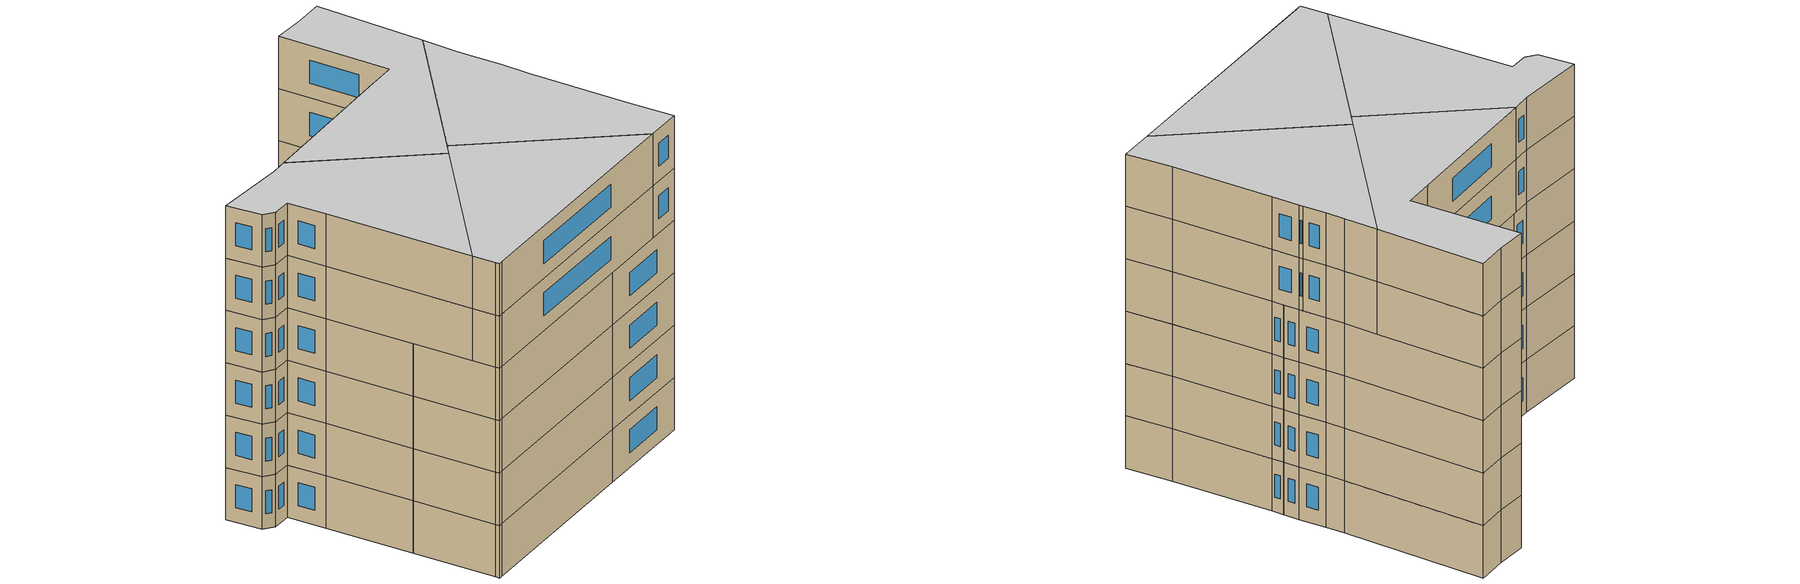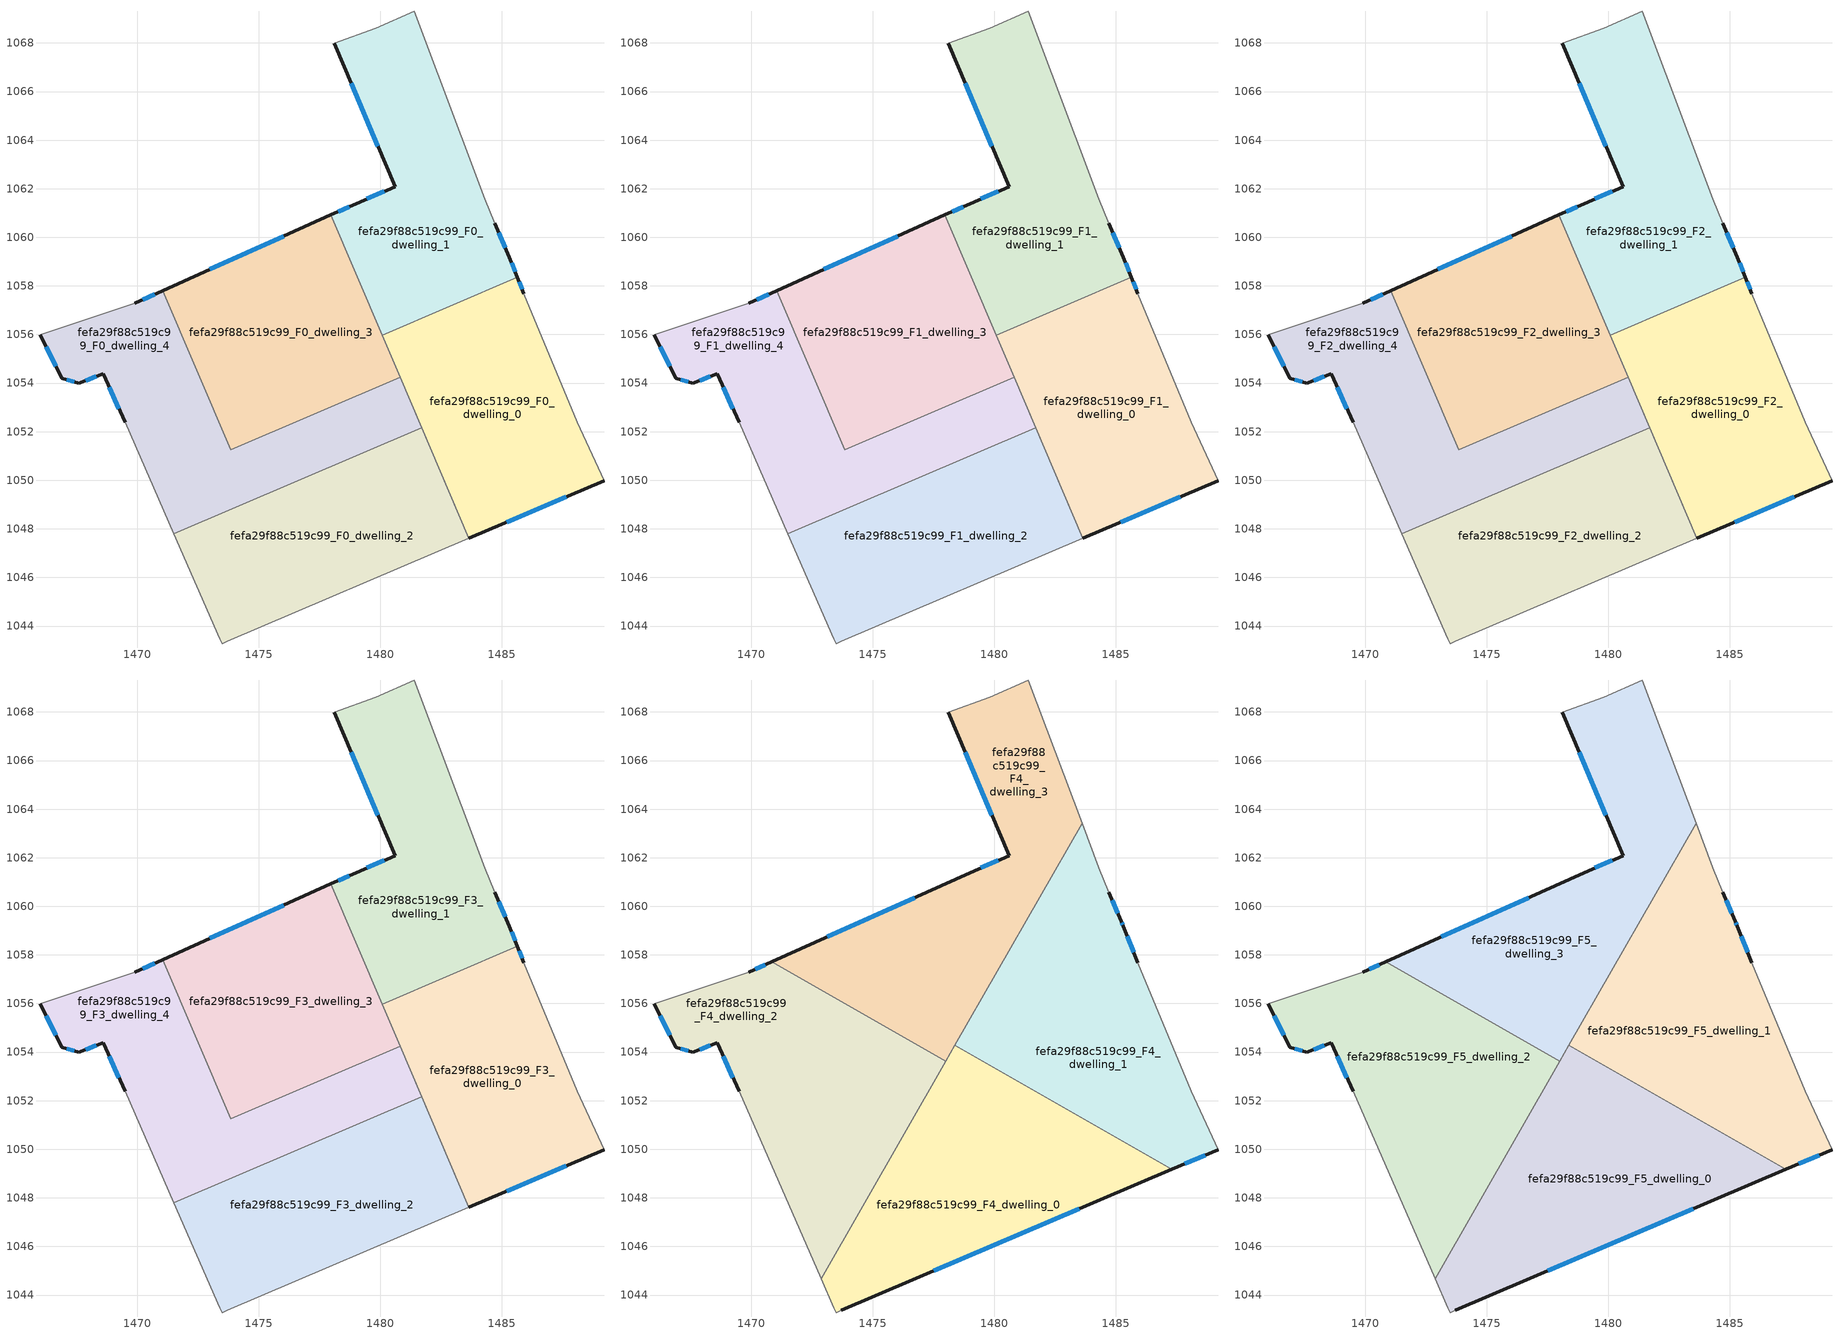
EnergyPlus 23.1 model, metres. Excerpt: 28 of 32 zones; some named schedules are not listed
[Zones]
fefa29f88c519c99_F0_dwelling_0
 floor ground (EU_floor_Construction): 1485.91,1057.69 1488.11,1052.38 1489.21,1049.98 1483.65,1047.61 1480.08,1055.97 1485.65,1058.35 z0
 wall outside (EU_wall_Construction): 1483.65,1047.61 1489.21,1049.98 / 1485.91,1057.69 1485.65,1058.35 z0:3
 wall adiabatic (EU_wall_Construction): 1489.21,1049.98 1488.11,1052.38 1485.91,1057.69 / 1480.83,1054.24 1483.65,1047.61 z0:3
 wall to fefa29f88c519c99_F0_dwelling_1 (EU_wall_Construction): 1485.65,1058.35 1480.08,1055.97 z0:3
 wall to fefa29f88c519c99_F0_dwelling_3 (EU_wall_Construction): 1480.08,1055.97 1480.83,1054.24 z0:3
 window (EU_Window_Construction): 1485.21,1048.28 1487.65,1049.32 / 1485.84,1057.87 1485.72,1058.16 z0.84:2.16
fefa29f88c519c99_F0_dwelling_1
 floor ground (EU_floor_Construction): 1481.41,1069.3 1484.31,1061.59 1484.71,1060.59 1485.31,1059.19 1485.65,1058.35 1480.08,1055.97 1477.97,1060.93 1479.01,1061.39 1480.61,1062.09 1478.11,1068 1479.81,1068.6 z0
 wall outside (EU_wall_Construction): 1485.65,1058.35 1485.31,1059.19 1484.71,1060.59 / 1478.11,1068 1480.61,1062.09 1479.01,1061.39 1477.97,1060.93 z0:3
 wall adiabatic (EU_wall_Construction): 1484.71,1060.59 1484.31,1061.59 1481.41,1069.3 1479.81,1068.6 1478.11,1068 z0:3
 wall to fefa29f88c519c99_F0_dwelling_3 (EU_wall_Construction): 1477.97,1060.93 1480.08,1055.97 z0:3
 window (EU_Window_Construction): 1485.14,1059.58 1484.88,1060.2 / 1485.55,1058.58 1485.41,1058.95 / 1478.72,1061.26 1478.26,1061.06 / 1480.16,1061.89 1479.46,1061.59 / 1478.81,1066.34 1479.91,1063.75 z0.84:2.16
fefa29f88c519c99_F0_dwelling_2
 floor ground (EU_floor_Construction): 1481.71,1052.16 1483.65,1047.61 1473.7,1043.38 1473.5,1043.28 1473.4,1043.48 1471.51,1047.8 z0
 wall to fefa29f88c519c99_F0_dwelling_4 (EU_wall_Construction): 1481.71,1052.16 1471.51,1047.8 z0:3
 wall adiabatic (EU_wall_Construction): 1471.51,1047.8 1473.4,1043.48 1473.5,1043.28 1473.7,1043.38 1483.65,1047.61 1481.71,1052.16 z0:3
fefa29f88c519c99_F0_dwelling_3
 floor ground (EU_floor_Construction): 1477.97,1060.93 1480.83,1054.24 1473.84,1051.26 1471.05,1057.81 z0
 wall outside (EU_wall_Construction): 1477.97,1060.93 1471.05,1057.81 z0:3
 wall to fefa29f88c519c99_F0_dwelling_4 (EU_wall_Construction): 1471.05,1057.81 1473.84,1051.26 1480.83,1054.24 z0:3
 window (EU_Window_Construction): 1476.03,1060.05 1472.99,1058.68 z0.84:2.16
fefa29f88c519c99_F0_dwelling_4
 floor ground (EU_floor_Construction): 1480.83,1054.24 1481.71,1052.16 1471.51,1047.8 1469.5,1052.39 1468.6,1054.39 1467.6,1053.99 1466.9,1054.19 1466,1055.99 1469.9,1057.29 1471.05,1057.81 1473.84,1051.26 z0
 wall outside (EU_wall_Construction): 1466,1055.99 1466.9,1054.19 1467.6,1053.99 1468.6,1054.39 1469.5,1052.39 / 1471.05,1057.81 1469.9,1057.29 z0:3
 wall adiabatic (EU_wall_Construction): 1469.9,1057.29 1466,1055.99 / 1481.71,1052.16 1480.83,1054.24 / 1469.5,1052.39 1471.51,1047.8 z0:3
 window (EU_Window_Construction): 1467.88,1054.1 1468.32,1054.28 / 1467.09,1054.13 1467.4,1054.05 / 1466.25,1055.49 1466.64,1054.69 / 1470.73,1057.66 1470.22,1057.44 / 1468.85,1053.83 1469.25,1052.95 z0.84:2.16
fefa29f88c519c99_F1_dwelling_0
 floor to fefa29f88c519c99_F0_dwelling_0 (EU_floor_Construction): 1485.91,1057.69 1488.11,1052.38 1489.21,1049.98 1483.65,1047.61 1480.08,1055.97 1485.65,1058.35 z3
 wall outside (EU_wall_Construction): 1483.65,1047.61 1489.21,1049.98 / 1485.91,1057.69 1485.65,1058.35 z3:6
 wall adiabatic (EU_wall_Construction): 1489.21,1049.98 1488.11,1052.38 1485.91,1057.69 / 1480.83,1054.24 1483.65,1047.61 z3:6
 wall to fefa29f88c519c99_F1_dwelling_1 (EU_wall_Construction): 1485.65,1058.35 1480.08,1055.97 z3:6
 wall to fefa29f88c519c99_F1_dwelling_3 (EU_wall_Construction): 1480.08,1055.97 1480.83,1054.24 z3:6
 window (EU_Window_Construction): 1485.21,1048.28 1487.65,1049.32 / 1485.84,1057.87 1485.72,1058.16 z3.84:5.16
fefa29f88c519c99_F1_dwelling_1
 floor to fefa29f88c519c99_F0_dwelling_1 (EU_floor_Construction): 1481.41,1069.3 1484.31,1061.59 1484.71,1060.59 1485.31,1059.19 1485.65,1058.35 1480.08,1055.97 1477.97,1060.93 1479.01,1061.39 1480.61,1062.09 1478.11,1068 1479.81,1068.6 z3
 wall outside (EU_wall_Construction): 1485.65,1058.35 1485.31,1059.19 1484.71,1060.59 / 1478.11,1068 1480.61,1062.09 1479.01,1061.39 1477.97,1060.93 z3:6
 wall adiabatic (EU_wall_Construction): 1484.71,1060.59 1484.31,1061.59 1481.41,1069.3 1479.81,1068.6 1478.11,1068 z3:6
 wall to fefa29f88c519c99_F1_dwelling_3 (EU_wall_Construction): 1477.97,1060.93 1480.08,1055.97 z3:6
 window (EU_Window_Construction): 1485.14,1059.58 1484.88,1060.2 / 1485.55,1058.58 1485.41,1058.95 / 1478.72,1061.26 1478.26,1061.06 / 1480.16,1061.89 1479.46,1061.59 / 1478.81,1066.34 1479.91,1063.75 z3.84:5.16
fefa29f88c519c99_F1_dwelling_2
 floor to fefa29f88c519c99_F0_dwelling_2 (EU_floor_Construction): 1481.71,1052.16 1483.65,1047.61 1473.7,1043.38 1473.5,1043.28 1473.4,1043.48 1471.51,1047.8 z3
 wall to fefa29f88c519c99_F1_dwelling_4 (EU_wall_Construction): 1481.71,1052.16 1471.51,1047.8 z3:6
 wall adiabatic (EU_wall_Construction): 1471.51,1047.8 1473.4,1043.48 1473.5,1043.28 1473.7,1043.38 1483.65,1047.61 1481.71,1052.16 z3:6
fefa29f88c519c99_F1_dwelling_3
 floor to fefa29f88c519c99_F0_dwelling_3 (EU_floor_Construction): 1477.97,1060.93 1480.83,1054.24 1473.84,1051.26 1471.05,1057.81 z3
 wall outside (EU_wall_Construction): 1477.97,1060.93 1471.05,1057.81 z3:6
 wall to fefa29f88c519c99_F1_dwelling_4 (EU_wall_Construction): 1471.05,1057.81 1473.84,1051.26 1480.83,1054.24 z3:6
 window (EU_Window_Construction): 1476.03,1060.05 1472.99,1058.68 z3.84:5.16
fefa29f88c519c99_F1_dwelling_4
 floor to fefa29f88c519c99_F0_dwelling_4 (EU_floor_Construction): 1480.83,1054.24 1481.71,1052.16 1471.51,1047.8 1469.5,1052.39 1468.6,1054.39 1467.6,1053.99 1466.9,1054.19 1466,1055.99 1469.9,1057.29 1471.05,1057.81 1473.84,1051.26 z3
 wall outside (EU_wall_Construction): 1466,1055.99 1466.9,1054.19 1467.6,1053.99 1468.6,1054.39 1469.5,1052.39 / 1471.05,1057.81 1469.9,1057.29 z3:6
 wall adiabatic (EU_wall_Construction): 1469.9,1057.29 1466,1055.99 / 1481.71,1052.16 1480.83,1054.24 / 1469.5,1052.39 1471.51,1047.8 z3:6
 window (EU_Window_Construction): 1467.88,1054.1 1468.32,1054.28 / 1467.09,1054.13 1467.4,1054.05 / 1466.25,1055.49 1466.64,1054.69 / 1470.73,1057.66 1470.22,1057.44 / 1468.85,1053.83 1469.25,1052.95 z3.84:5.16
fefa29f88c519c99_F2_dwelling_0
 floor to fefa29f88c519c99_F1_dwelling_0 (EU_floor_Construction): 1485.91,1057.69 1488.11,1052.38 1489.21,1049.98 1483.65,1047.61 1480.08,1055.97 1485.65,1058.35 z6
 wall outside (EU_wall_Construction): 1483.65,1047.61 1489.21,1049.98 / 1485.91,1057.69 1485.65,1058.35 z6:9
 wall adiabatic (EU_wall_Construction): 1489.21,1049.98 1488.11,1052.38 1485.91,1057.69 / 1480.83,1054.24 1483.65,1047.61 z6:9
 wall to fefa29f88c519c99_F2_dwelling_1 (EU_wall_Construction): 1485.65,1058.35 1480.08,1055.97 z6:9
 wall to fefa29f88c519c99_F2_dwelling_3 (EU_wall_Construction): 1480.08,1055.97 1480.83,1054.24 z6:9
 window (EU_Window_Construction): 1485.21,1048.28 1487.65,1049.32 / 1485.84,1057.87 1485.72,1058.16 z6.84:8.16
fefa29f88c519c99_F2_dwelling_1
 floor to fefa29f88c519c99_F1_dwelling_1 (EU_floor_Construction): 1481.41,1069.3 1484.31,1061.59 1484.71,1060.59 1485.31,1059.19 1485.65,1058.35 1480.08,1055.97 1477.97,1060.93 1479.01,1061.39 1480.61,1062.09 1478.11,1068 1479.81,1068.6 z6
 wall outside (EU_wall_Construction): 1485.65,1058.35 1485.31,1059.19 1484.71,1060.59 / 1478.11,1068 1480.61,1062.09 1479.01,1061.39 1477.97,1060.93 z6:9
 wall adiabatic (EU_wall_Construction): 1484.71,1060.59 1484.31,1061.59 1481.41,1069.3 1479.81,1068.6 1478.11,1068 z6:9
 wall to fefa29f88c519c99_F2_dwelling_3 (EU_wall_Construction): 1477.97,1060.93 1480.08,1055.97 z6:9
 window (EU_Window_Construction): 1485.14,1059.58 1484.88,1060.2 / 1485.55,1058.58 1485.41,1058.95 / 1478.72,1061.26 1478.26,1061.06 / 1480.16,1061.89 1479.46,1061.59 / 1478.81,1066.34 1479.91,1063.75 z6.84:8.16
fefa29f88c519c99_F2_dwelling_2
 floor to fefa29f88c519c99_F1_dwelling_2 (EU_floor_Construction): 1481.71,1052.16 1483.65,1047.61 1473.7,1043.38 1473.5,1043.28 1473.4,1043.48 1471.51,1047.8 z6
 wall to fefa29f88c519c99_F2_dwelling_4 (EU_wall_Construction): 1481.71,1052.16 1471.51,1047.8 z6:9
 wall adiabatic (EU_wall_Construction): 1471.51,1047.8 1473.4,1043.48 1473.5,1043.28 1473.7,1043.38 1483.65,1047.61 1481.71,1052.16 z6:9
fefa29f88c519c99_F2_dwelling_3
 floor to fefa29f88c519c99_F1_dwelling_3 (EU_floor_Construction): 1477.97,1060.93 1480.83,1054.24 1473.84,1051.26 1471.05,1057.81 z6
 wall outside (EU_wall_Construction): 1477.97,1060.93 1471.05,1057.81 z6:9
 wall to fefa29f88c519c99_F2_dwelling_4 (EU_wall_Construction): 1471.05,1057.81 1473.84,1051.26 1480.83,1054.24 z6:9
 window (EU_Window_Construction): 1476.03,1060.05 1472.99,1058.68 z6.84:8.16
fefa29f88c519c99_F2_dwelling_4
 floor to fefa29f88c519c99_F1_dwelling_4 (EU_floor_Construction): 1480.83,1054.24 1481.71,1052.16 1471.51,1047.8 1469.5,1052.39 1468.6,1054.39 1467.6,1053.99 1466.9,1054.19 1466,1055.99 1469.9,1057.29 1471.05,1057.81 1473.84,1051.26 z6
 wall outside (EU_wall_Construction): 1466,1055.99 1466.9,1054.19 1467.6,1053.99 1468.6,1054.39 1469.5,1052.39 / 1471.05,1057.81 1469.9,1057.29 z6:9
 wall adiabatic (EU_wall_Construction): 1469.9,1057.29 1466,1055.99 / 1481.71,1052.16 1480.83,1054.24 / 1469.5,1052.39 1471.51,1047.8 z6:9
 window (EU_Window_Construction): 1467.88,1054.1 1468.32,1054.28 / 1467.09,1054.13 1467.4,1054.05 / 1466.25,1055.49 1466.64,1054.69 / 1470.73,1057.66 1470.22,1057.44 / 1468.85,1053.83 1469.25,1052.95 z6.84:8.16
fefa29f88c519c99_F3_dwelling_0
 floor to fefa29f88c519c99_F2_dwelling_0 (EU_floor_Construction): 1485.91,1057.69 1488.11,1052.38 1489.21,1049.98 1483.65,1047.61 1480.08,1055.97 1485.65,1058.35 z9
 wall outside (EU_wall_Construction): 1483.65,1047.61 1489.21,1049.98 / 1485.91,1057.69 1485.65,1058.35 z9:12
 wall adiabatic (EU_wall_Construction): 1489.21,1049.98 1488.11,1052.38 1485.91,1057.69 / 1480.83,1054.24 1483.65,1047.61 z9:12
 wall to fefa29f88c519c99_F3_dwelling_1 (EU_wall_Construction): 1485.65,1058.35 1480.08,1055.97 z9:12
 wall to fefa29f88c519c99_F3_dwelling_3 (EU_wall_Construction): 1480.08,1055.97 1480.83,1054.24 z9:12
 window (EU_Window_Construction): 1485.21,1048.28 1487.65,1049.32 / 1485.84,1057.87 1485.72,1058.16 z9.84:11.16
fefa29f88c519c99_F3_dwelling_1
 floor to fefa29f88c519c99_F2_dwelling_1 (EU_floor_Construction): 1481.41,1069.3 1484.31,1061.59 1484.71,1060.59 1485.31,1059.19 1485.65,1058.35 1480.08,1055.97 1477.97,1060.93 1479.01,1061.39 1480.61,1062.09 1478.11,1068 1479.81,1068.6 z9
 wall outside (EU_wall_Construction): 1485.65,1058.35 1485.31,1059.19 1484.71,1060.59 / 1478.11,1068 1480.61,1062.09 1479.01,1061.39 1477.97,1060.93 z9:12
 wall adiabatic (EU_wall_Construction): 1484.71,1060.59 1484.31,1061.59 1481.41,1069.3 1479.81,1068.6 1478.11,1068 z9:12
 wall to fefa29f88c519c99_F3_dwelling_3 (EU_wall_Construction): 1477.97,1060.93 1480.08,1055.97 z9:12
 window (EU_Window_Construction): 1485.14,1059.58 1484.88,1060.2 / 1485.55,1058.58 1485.41,1058.95 / 1478.72,1061.26 1478.26,1061.06 / 1480.16,1061.89 1479.46,1061.59 / 1478.81,1066.34 1479.91,1063.75 z9.84:11.16
fefa29f88c519c99_F3_dwelling_2
 floor to fefa29f88c519c99_F2_dwelling_2 (EU_floor_Construction): 1481.71,1052.16 1483.65,1047.61 1473.7,1043.38 1473.5,1043.28 1473.4,1043.48 1471.51,1047.8 z9
 wall to fefa29f88c519c99_F3_dwelling_4 (EU_wall_Construction): 1481.71,1052.16 1471.51,1047.8 z9:12
 wall adiabatic (EU_wall_Construction): 1471.51,1047.8 1473.4,1043.48 1473.5,1043.28 1473.7,1043.38 1483.65,1047.61 1481.71,1052.16 z9:12
fefa29f88c519c99_F3_dwelling_3
 floor to fefa29f88c519c99_F2_dwelling_3 (EU_floor_Construction): 1477.97,1060.93 1480.83,1054.24 1473.84,1051.26 1471.05,1057.81 z9
 wall outside (EU_wall_Construction): 1477.97,1060.93 1471.05,1057.81 z9:12
 wall to fefa29f88c519c99_F3_dwelling_4 (EU_wall_Construction): 1471.05,1057.81 1473.84,1051.26 1480.83,1054.24 z9:12
 window (EU_Window_Construction): 1476.03,1060.05 1472.99,1058.68 z9.84:11.16
 ceiling adiabatic (EU_roof_Construction): 1480.83,1054.24 1479.77,1056.71 1478.38,1054.28 1479.47,1053.66 z12
fefa29f88c519c99_F3_dwelling_4
 floor to fefa29f88c519c99_F2_dwelling_4 (EU_floor_Construction): 1480.83,1054.24 1481.71,1052.16 1471.51,1047.8 1469.5,1052.39 1468.6,1054.39 1467.6,1053.99 1466.9,1054.19 1466,1055.99 1469.9,1057.29 1471.05,1057.81 1473.84,1051.26 z9
 wall outside (EU_wall_Construction): 1466,1055.99 1466.9,1054.19 1467.6,1053.99 1468.6,1054.39 1469.5,1052.39 / 1471.05,1057.81 1469.9,1057.29 z9:12
 wall adiabatic (EU_wall_Construction): 1469.9,1057.29 1466,1055.99 / 1481.71,1052.16 1480.83,1054.24 / 1469.5,1052.39 1471.51,1047.8 z9:12
 window (EU_Window_Construction): 1467.88,1054.1 1468.32,1054.28 / 1467.09,1054.13 1467.4,1054.05 / 1466.25,1055.49 1466.64,1054.69 / 1470.73,1057.66 1470.22,1057.44 / 1468.85,1053.83 1469.25,1052.95 z9.84:11.16
 ceiling adiabatic (EU_roof_Construction): 1481.59,1052.44 1480.83,1054.24 1479.47,1053.66 z12
fefa29f88c519c99_F4_dwelling_0
 floor to fefa29f88c519c99_F3_dwelling_2 (EU_floor_Construction): 1481.71,1052.16 1483.65,1047.61 1473.7,1043.38 1473.5,1043.28 1473.4,1043.48 1472.88,1044.67 1475.69,1049.59 z12
 floor to fefa29f88c519c99_F3_dwelling_0 (EU_floor_Construction): 1487.3,1049.17 1483.65,1047.61 1481.59,1052.44 z12
 floor to fefa29f88c519c99_F3_dwelling_4 (EU_floor_Construction): 1481.59,1052.44 1481.71,1052.16 1475.69,1049.59 1477.56,1052.84 1479.47,1053.66 z12
 floor to fefa29f88c519c99_F3_dwelling_3 (EU_floor_Construction): 1479.47,1053.66 1477.56,1052.84 1478.38,1054.28 z12
 wall outside (EU_wall_Construction): 1473.7,1043.38 1487.3,1049.17 z12:15
 wall adiabatic (EU_wall_Construction): 1478,1053.62 1472.88,1044.67 1473.4,1043.48 1473.5,1043.28 1473.7,1043.38 z12:15
 wall to fefa29f88c519c99_F4_dwelling_1 (EU_wall_Construction): 1487.3,1049.17 1478.38,1054.28 z12:15
 wall to fefa29f88c519c99_F4_dwelling_3 (EU_wall_Construction): 1478.38,1054.28 1478,1053.62 z12:15
 window (EU_Window_Construction): 1477.51,1045 1483.49,1047.55 z12.84:14.16
fefa29f88c519c99_F4_dwelling_1
 floor to fefa29f88c519c99_F3_dwelling_0 (EU_floor_Construction): 1485.91,1057.69 1488.11,1052.38 1489.21,1049.98 1487.3,1049.17 1481.59,1052.44 1480.08,1055.97 1485.65,1058.35 z12
 floor to fefa29f88c519c99_F3_dwelling_1 (EU_floor_Construction): 1483.62,1063.43 1484.31,1061.59 1484.71,1060.59 1485.23,1059.38 1485.31,1059.19 1485.65,1058.35 1480.08,1055.97 1479.77,1056.71 z12
 floor adiabatic (EU_floor_Construction): 1479.77,1056.71 1481.59,1052.44 1478.38,1054.28 z12
 wall outside (EU_wall_Construction): 1487.3,1049.17 1489.21,1049.98 / 1485.91,1057.69 1485.31,1059.19 1485.23,1059.38 1484.71,1060.59 z12:15
 wall adiabatic (EU_wall_Construction): 1484.71,1060.59 1484.31,1061.59 1483.62,1063.43 / 1489.21,1049.98 1488.11,1052.38 1485.91,1057.69 z12:15
 wall to fefa29f88c519c99_F4_dwelling_3 (EU_wall_Construction): 1483.62,1063.43 1478.38,1054.28 z12:15
 window (EU_Window_Construction): 1487.84,1049.4 1488.68,1049.75 / 1485.08,1059.72 1484.86,1060.25 / 1485.29,1059.24 1485.25,1059.33 / 1485.74,1058.11 1485.48,1058.77 z12.84:14.16
fefa29f88c519c99_F4_dwelling_2
 floor to fefa29f88c519c99_F3_dwelling_4 (EU_floor_Construction): 1477.56,1052.84 1475.69,1049.59 1471.51,1047.8 1469.5,1052.39 1468.6,1054.39 1467.6,1053.99 1466.9,1054.19 1466,1055.99 1469.9,1057.29 1470.85,1057.72 1471.17,1057.54 1473.84,1051.26 z12
 floor to fefa29f88c519c99_F3_dwelling_3 (EU_floor_Construction): 1478,1053.62 1477.56,1052.84 1473.84,1051.26 1471.17,1057.54 z12
 floor to fefa29f88c519c99_F3_dwelling_2 (EU_floor_Construction): 1475.69,1049.59 1472.88,1044.67 1471.51,1047.8 z12
 wall outside (EU_wall_Construction): 1466,1055.99 1466.9,1054.19 1467.6,1053.99 1468.6,1054.39 1469.5,1052.39 / 1470.85,1057.72 1469.9,1057.29 z12:15
 wall adiabatic (EU_wall_Construction): 1469.9,1057.29 1466,1055.99 / 1469.5,1052.39 1472.88,1044.67 1478,1053.62 z12:15
 wall to fefa29f88c519c99_F4_dwelling_3 (EU_wall_Construction): 1478,1053.62 1470.85,1057.72 z12:15
 window (EU_Window_Construction): 1468.85,1053.83 1469.25,1052.95 / 1467.88,1054.1 1468.32,1054.28 / 1467.09,1054.13 1467.4,1054.05 / 1466.25,1055.49 1466.64,1054.69 / 1470.59,1057.6 1470.17,1057.41 z12.84:14.16
fefa29f88c519c99_F4_dwelling_3
 floor to fefa29f88c519c99_F3_dwelling_1 (EU_floor_Construction): 1481.41,1069.3 1483.62,1063.43 1479.77,1056.71 1477.97,1060.93 1479.01,1061.39 1480.61,1062.09 1478.11,1068 1479.81,1068.6 z12
 floor to fefa29f88c519c99_F3_dwelling_3 (EU_floor_Construction): 1477.97,1060.93 1479.77,1056.71 1478,1053.62 1471.17,1057.54 1471.05,1057.81 z12
 floor to fefa29f88c519c99_F3_dwelling_4 (EU_floor_Construction): 1471.05,1057.81 1471.17,1057.54 1470.85,1057.72 z12
 wall outside (EU_wall_Construction): 1478.11,1068 1480.61,1062.09 1479.01,1061.39 1470.85,1057.72 z12:15
 wall adiabatic (EU_wall_Construction): 1483.62,1063.43 1481.41,1069.3 1479.81,1068.6 1478.11,1068 z12:15
 window (EU_Window_Construction): 1476.72,1060.36 1473.14,1058.75 / 1480.16,1061.89 1479.46,1061.59 / 1478.81,1066.34 1479.91,1063.75 z12.84:14.16
fefa29f88c519c99_F5_dwelling_0
 floor to fefa29f88c519c99_F4_dwelling_0 (EU_floor_Construction): 1487.3,1049.17 1473.7,1043.38 1473.5,1043.28 1473.4,1043.48 1472.88,1044.67 1478.38,1054.28 z15
 wall outside (EU_wall_Construction): 1473.7,1043.38 1487.3,1049.17 z15:18
 wall adiabatic (EU_wall_Construction): 1478,1053.62 1472.88,1044.67 1473.4,1043.48 1473.5,1043.28 1473.7,1043.38 z15:18
 wall to fefa29f88c519c99_F5_dwelling_1 (EU_wall_Construction): 1487.3,1049.17 1478.38,1054.28 z15:18
 wall to fefa29f88c519c99_F5_dwelling_3 (EU_wall_Construction): 1478.38,1054.28 1478,1053.62 z15:18
 window (EU_Window_Construction): 1477.51,1045 1483.49,1047.55 z15.84:17.16
 ceiling to fefa29f88c519c99_F6_dwelling_0 (EU_floor_Construction): 1487.3,1049.17 1478.38,1054.28 1472.88,1044.67 1473.4,1043.48 1473.5,1043.28 1473.7,1043.38 z18
fefa29f88c519c99_F5_dwelling_1
 floor to fefa29f88c519c99_F4_dwelling_1 (EU_floor_Construction): 1484.31,1061.59 1484.71,1060.59 1485.23,1059.38 1485.31,1059.19 1485.91,1057.69 1488.11,1052.38 1489.21,1049.98 1487.3,1049.17 1478.38,1054.28 1483.62,1063.43 z15
 wall outside (EU_wall_Construction): 1487.3,1049.17 1489.21,1049.98 / 1485.91,1057.69 1485.31,1059.19 1485.23,1059.38 1484.71,1060.59 z15:18
 wall adiabatic (EU_wall_Construction): 1484.71,1060.59 1484.31,1061.59 1483.62,1063.43 / 1489.21,1049.98 1488.11,1052.38 1485.91,1057.69 z15:18
 wall to fefa29f88c519c99_F5_dwelling_3 (EU_wall_Construction): 1483.62,1063.43 1478.38,1054.28 z15:18
 window (EU_Window_Construction): 1487.84,1049.4 1488.68,1049.75 / 1485.08,1059.72 1484.86,1060.25 / 1485.29,1059.24 1485.25,1059.33 / 1485.74,1058.11 1485.48,1058.77 z15.84:17.16
 ceiling to fefa29f88c519c99_F6_dwelling_1 (EU_floor_Construction): 1489.21,1049.98 1488.11,1052.38 1485.91,1057.69 1485.31,1059.19 1485.23,1059.38 1484.71,1060.59 1484.31,1061.59 1483.62,1063.43 1478.38,1054.28 1487.3,1049.17 z18
fefa29f88c519c99_F5_dwelling_2
 floor to fefa29f88c519c99_F4_dwelling_2 (EU_floor_Construction): 1478,1053.62 1472.88,1044.67 1469.5,1052.39 1468.6,1054.39 1467.6,1053.99 1466.9,1054.19 1466,1055.99 1469.9,1057.29 1470.85,1057.72 z15
 wall outside (EU_wall_Construction): 1466,1055.99 1466.9,1054.19 1467.6,1053.99 1468.6,1054.39 1469.5,1052.39 / 1470.85,1057.72 1469.9,1057.29 z15:18
 wall adiabatic (EU_wall_Construction): 1469.9,1057.29 1466,1055.99 / 1469.5,1052.39 1472.88,1044.67 1478,1053.62 z15:18
 wall to fefa29f88c519c99_F5_dwelling_3 (EU_wall_Construction): 1478,1053.62 1470.85,1057.72 z15:18
 window (EU_Window_Construction): 1468.85,1053.83 1469.25,1052.95 / 1467.88,1054.1 1468.32,1054.28 / 1467.09,1054.13 1467.4,1054.05 / 1466.25,1055.49 1466.64,1054.69 / 1470.59,1057.6 1470.17,1057.41 z15.84:17.16
 ceiling to fefa29f88c519c99_F6_dwelling_2 (EU_floor_Construction): 1472.88,1044.67 1478,1053.62 1470.85,1057.72 1469.9,1057.29 1466,1055.99 1466.9,1054.19 1467.6,1053.99 1468.6,1054.39 1469.5,1052.39 z18
fefa29f88c519c99_F5_dwelling_3
 floor to fefa29f88c519c99_F4_dwelling_3 (EU_floor_Construction): 1481.41,1069.3 1483.62,1063.43 1478,1053.62 1470.85,1057.72 1479.01,1061.39 1480.61,1062.09 1478.11,1068 1479.81,1068.6 z15
 wall outside (EU_wall_Construction): 1478.11,1068 1480.61,1062.09 1479.01,1061.39 1470.85,1057.72 z15:18
 wall adiabatic (EU_wall_Construction): 1483.62,1063.43 1481.41,1069.3 1479.81,1068.6 1478.11,1068 z15:18
 window (EU_Window_Construction): 1476.72,1060.36 1473.14,1058.75 / 1480.16,1061.89 1479.46,1061.59 / 1478.81,1066.34 1479.91,1063.75 z15.84:17.16
 ceiling to fefa29f88c519c99_F6_dwelling_3 (EU_floor_Construction): 1478,1053.62 1483.62,1063.43 1481.41,1069.3 1479.81,1068.6 1478.11,1068 1480.61,1062.09 1479.01,1061.39 1470.85,1057.72 z18
[Building]
EU S2 Campaign: North Axis=0; Terrain=City; Solar Distribution=FullExterior
[Site:Location]
Lyon-Bron: Latitude=45.75; Longitude=5; Time Zone=1; Elevation=198
[SizingPeriod:WeatherFileDays]
AnnualSizingPeriod: Begin Month=1; Begin Day of Month=1; End Month=12; End Day of Month=31; Day of Week for Start Day=Monday; Use Weather File Daylight Saving Period=No; Use Weather File Rain and Snow Indicators=No
[MATERIAL]
EU_InternalMass_Material: Roughness=MediumRough; Thickness=0.1; Conductivity=1; Density=1800; Specific Heat=900; Thermal Absorptance=0.9; Solar Absorptance=0.7; Visible Absorptance=0.7
[MATERIAL:NOMASS] Roughness=MediumRough; Thermal Absorptance=0.9; Solar Absorptance=0.7; Visible Absorptance=0.7
Name | Thermal Resistance
EU_wall_NoMass | 0.776494
EU_roof_NoMass | 0.486893
EU_floor_NoMass | 0.421597
[WINDOWMATERIAL:SIMPLEGLAZINGSYSTEM]
EU_Window_SimpleGlazing: UFactor=4.24961; Solar Heat Gain Coefficient=0.83; Visible Transmittance=0.83
[CONSTRUCTION]
EU_wall_Construction: EU_wall_NoMass
EU_roof_Construction: EU_roof_NoMass
EU_floor_Construction: EU_floor_NoMass
EU_Window_Construction: EU_Window_SimpleGlazing
EU_InternalMass_Construction: EU_InternalMass_Material
[ZONE] Type=1; Multiplier=1; Ceiling Height=autocalculate; Floor Area=autocalculate; Part of Total Floor Area=Yes
Name | Volume
fefa29f88c519c99_F0_dwelling_0; fefa29f88c519c99_F1_dwelling_0; fefa29f88c519c99_F2_dwelling_0; fefa29f88c519c99_F3_dwelling_0 | 163.858
fefa29f88c519c99_F4_dwelling_0; fefa29f88c519c99_F5_dwelling_0 | 204.839
fefa29f88c519c99_F0_dwelling_1; fefa29f88c519c99_F1_dwelling_1; fefa29f88c519c99_F2_dwelling_1; fefa29f88c519c99_F3_dwelling_1 | 163.865
fefa29f88c519c99_F4_dwelling_1; fefa29f88c519c99_F5_dwelling_1 | 204.841
fefa29f88c519c99_F0_dwelling_2; fefa29f88c519c99_F1_dwelling_2; fefa29f88c519c99_F2_dwelling_2; fefa29f88c519c99_F3_dwelling_2 | 163.886
fefa29f88c519c99_F4_dwelling_2; fefa29f88c519c99_F5_dwelling_2 | 204.846
fefa29f88c519c99_F0_dwelling_3; fefa29f88c519c99_F1_dwelling_3; fefa29f88c519c99_F2_dwelling_3; fefa29f88c519c99_F3_dwelling_3 | 163.873
fefa29f88c519c99_F4_dwelling_3; fefa29f88c519c99_F5_dwelling_3 | 204.849
fefa29f88c519c99_F0_dwelling_4; fefa29f88c519c99_F1_dwelling_4; fefa29f88c519c99_F2_dwelling_4; fefa29f88c519c99_F3_dwelling_4 | 163.875
[INTERNALMASS] Construction=EU_InternalMass_Construction
Name | Zone or ZoneList | Surface Area
fefa29f88c519c99_F0_dwelling_0_EU_InternalMass | fefa29f88c519c99_F0_dwelling_0 | 54.6205
fefa29f88c519c99_F0_dwelling_1_EU_InternalMass | fefa29f88c519c99_F0_dwelling_1 | 54.6213
fefa29f88c519c99_F0_dwelling_2_EU_InternalMass | fefa29f88c519c99_F0_dwelling_2 | 54.6285
fefa29f88c519c99_F0_dwelling_3_EU_InternalMass | fefa29f88c519c99_F0_dwelling_3 | 54.622
fefa29f88c519c99_F0_dwelling_4_EU_InternalMass | fefa29f88c519c99_F0_dwelling_4 | 54.6249
fefa29f88c519c99_F1_dwelling_0_EU_InternalMass | fefa29f88c519c99_F1_dwelling_0 | 54.6205
fefa29f88c519c99_F1_dwelling_1_EU_InternalMass | fefa29f88c519c99_F1_dwelling_1 | 54.6213
fefa29f88c519c99_F1_dwelling_2_EU_InternalMass | fefa29f88c519c99_F1_dwelling_2 | 54.6285
fefa29f88c519c99_F1_dwelling_3_EU_InternalMass | fefa29f88c519c99_F1_dwelling_3 | 54.622
fefa29f88c519c99_F1_dwelling_4_EU_InternalMass | fefa29f88c519c99_F1_dwelling_4 | 54.6249
fefa29f88c519c99_F2_dwelling_0_EU_InternalMass | fefa29f88c519c99_F2_dwelling_0 | 54.6205
fefa29f88c519c99_F2_dwelling_1_EU_InternalMass | fefa29f88c519c99_F2_dwelling_1 | 54.6213
fefa29f88c519c99_F2_dwelling_2_EU_InternalMass | fefa29f88c519c99_F2_dwelling_2 | 54.6285
fefa29f88c519c99_F2_dwelling_3_EU_InternalMass | fefa29f88c519c99_F2_dwelling_3 | 54.622
fefa29f88c519c99_F2_dwelling_4_EU_InternalMass | fefa29f88c519c99_F2_dwelling_4 | 54.6249
fefa29f88c519c99_F3_dwelling_0_EU_InternalMass | fefa29f88c519c99_F3_dwelling_0 | 54.6205
fefa29f88c519c99_F3_dwelling_1_EU_InternalMass | fefa29f88c519c99_F3_dwelling_1 | 54.6213
fefa29f88c519c99_F3_dwelling_2_EU_InternalMass | fefa29f88c519c99_F3_dwelling_2 | 54.6285
fefa29f88c519c99_F3_dwelling_3_EU_InternalMass | fefa29f88c519c99_F3_dwelling_3 | 54.622
fefa29f88c519c99_F3_dwelling_4_EU_InternalMass | fefa29f88c519c99_F3_dwelling_4 | 54.6249
fefa29f88c519c99_F4_dwelling_0_EU_InternalMass | fefa29f88c519c99_F4_dwelling_0 | 68.2819
fefa29f88c519c99_F4_dwelling_1_EU_InternalMass | fefa29f88c519c99_F4_dwelling_1 | 68.2804
fefa29f88c519c99_F4_dwelling_2_EU_InternalMass | fefa29f88c519c99_F4_dwelling_2 | 68.2816
fefa29f88c519c99_F4_dwelling_3_EU_InternalMass | fefa29f88c519c99_F4_dwelling_3 | 68.2831
fefa29f88c519c99_F5_dwelling_0_EU_InternalMass | fefa29f88c519c99_F5_dwelling_0 | 68.2819
fefa29f88c519c99_F5_dwelling_1_EU_InternalMass | fefa29f88c519c99_F5_dwelling_1 | 68.2804
fefa29f88c519c99_F5_dwelling_2_EU_InternalMass | fefa29f88c519c99_F5_dwelling_2 | 68.2816
fefa29f88c519c99_F5_dwelling_3_EU_InternalMass | fefa29f88c519c99_F5_dwelling_3 | 68.2831
[OTHEREQUIPMENT] Fuel Type=Electricity; Design Level Calculation Method=Watts/Area; Power per Zone Floor Area=1; Fraction Latent=0; Fraction Radiant=0; Fraction Lost=0; Carbon Dioxide Generation Rate=0; EndUse Subcategory=EU_Step8_InternalGains
Name | Zone or ZoneList or Space or SpaceList | Schedule
EU_Step8_InternalGain_fefa29f88c519c99_F0_dwelling_0_f000 | fefa29f88c519c99_F0_dwelling_0 | EU_Step8_GainSchedule_fefa29f88c519c99_F0_dwelling_0_f000
EU_Step8_InternalGain_fefa29f88c519c99_F0_dwelling_1_f000 | fefa29f88c519c99_F0_dwelling_1 | EU_Step8_GainSchedule_fefa29f88c519c99_F0_dwelling_1_f000
EU_Step8_InternalGain_fefa29f88c519c99_F0_dwelling_2_f000 | fefa29f88c519c99_F0_dwelling_2 | EU_Step8_GainSchedule_fefa29f88c519c99_F0_dwelling_2_f000
EU_Step8_InternalGain_fefa29f88c519c99_F0_dwelling_3_f000 | fefa29f88c519c99_F0_dwelling_3 | EU_Step8_GainSchedule_fefa29f88c519c99_F0_dwelling_3_f000
EU_Step8_InternalGain_fefa29f88c519c99_F0_dwelling_4_f000 | fefa29f88c519c99_F0_dwelling_4 | EU_Step8_GainSchedule_fefa29f88c519c99_F0_dwelling_4_f000
EU_Step8_InternalGain_fefa29f88c519c99_F1_dwelling_0_f000 | fefa29f88c519c99_F1_dwelling_0 | EU_Step8_GainSchedule_fefa29f88c519c99_F1_dwelling_0_f000
EU_Step8_InternalGain_fefa29f88c519c99_F1_dwelling_1_f000 | fefa29f88c519c99_F1_dwelling_1 | EU_Step8_GainSchedule_fefa29f88c519c99_F1_dwelling_1_f000
EU_Step8_InternalGain_fefa29f88c519c99_F1_dwelling_2_f000 | fefa29f88c519c99_F1_dwelling_2 | EU_Step8_GainSchedule_fefa29f88c519c99_F1_dwelling_2_f000
EU_Step8_InternalGain_fefa29f88c519c99_F1_dwelling_3_f000 | fefa29f88c519c99_F1_dwelling_3 | EU_Step8_GainSchedule_fefa29f88c519c99_F1_dwelling_3_f000
EU_Step8_InternalGain_fefa29f88c519c99_F1_dwelling_4_f000 | fefa29f88c519c99_F1_dwelling_4 | EU_Step8_GainSchedule_fefa29f88c519c99_F1_dwelling_4_f000
EU_Step8_InternalGain_fefa29f88c519c99_F2_dwelling_0_f000 | fefa29f88c519c99_F2_dwelling_0 | EU_Step8_GainSchedule_fefa29f88c519c99_F2_dwelling_0_f000
EU_Step8_InternalGain_fefa29f88c519c99_F2_dwelling_1_f000 | fefa29f88c519c99_F2_dwelling_1 | EU_Step8_GainSchedule_fefa29f88c519c99_F2_dwelling_1_f000
EU_Step8_InternalGain_fefa29f88c519c99_F2_dwelling_2_f000 | fefa29f88c519c99_F2_dwelling_2 | EU_Step8_GainSchedule_fefa29f88c519c99_F2_dwelling_2_f000
EU_Step8_InternalGain_fefa29f88c519c99_F2_dwelling_3_f000 | fefa29f88c519c99_F2_dwelling_3 | EU_Step8_GainSchedule_fefa29f88c519c99_F2_dwelling_3_f000
EU_Step8_InternalGain_fefa29f88c519c99_F2_dwelling_4_f000 | fefa29f88c519c99_F2_dwelling_4 | EU_Step8_GainSchedule_fefa29f88c519c99_F2_dwelling_4_f000
EU_Step8_InternalGain_fefa29f88c519c99_F3_dwelling_0_f000 | fefa29f88c519c99_F3_dwelling_0 | EU_Step8_GainSchedule_fefa29f88c519c99_F3_dwelling_0_f000
EU_Step8_InternalGain_fefa29f88c519c99_F3_dwelling_1_f000 | fefa29f88c519c99_F3_dwelling_1 | EU_Step8_GainSchedule_fefa29f88c519c99_F3_dwelling_1_f000
EU_Step8_InternalGain_fefa29f88c519c99_F3_dwelling_2_f000 | fefa29f88c519c99_F3_dwelling_2 | EU_Step8_GainSchedule_fefa29f88c519c99_F3_dwelling_2_f000
EU_Step8_InternalGain_fefa29f88c519c99_F3_dwelling_3_f000 | fefa29f88c519c99_F3_dwelling_3 | EU_Step8_GainSchedule_fefa29f88c519c99_F3_dwelling_3_f000
EU_Step8_InternalGain_fefa29f88c519c99_F3_dwelling_4_f000 | fefa29f88c519c99_F3_dwelling_4 | EU_Step8_GainSchedule_fefa29f88c519c99_F3_dwelling_4_f000
EU_Step8_InternalGain_fefa29f88c519c99_F4_dwelling_0_f000 | fefa29f88c519c99_F4_dwelling_0 | EU_Step8_GainSchedule_fefa29f88c519c99_F4_dwelling_0_f000
EU_Step8_InternalGain_fefa29f88c519c99_F4_dwelling_1_f000 | fefa29f88c519c99_F4_dwelling_1 | EU_Step8_GainSchedule_fefa29f88c519c99_F4_dwelling_1_f000
EU_Step8_InternalGain_fefa29f88c519c99_F4_dwelling_2_f000 | fefa29f88c519c99_F4_dwelling_2 | EU_Step8_GainSchedule_fefa29f88c519c99_F4_dwelling_2_f000
EU_Step8_InternalGain_fefa29f88c519c99_F4_dwelling_3_f000 | fefa29f88c519c99_F4_dwelling_3 | EU_Step8_GainSchedule_fefa29f88c519c99_F4_dwelling_3_f000
EU_Step8_InternalGain_fefa29f88c519c99_F5_dwelling_0_f000 | fefa29f88c519c99_F5_dwelling_0 | EU_Step8_GainSchedule_fefa29f88c519c99_F5_dwelling_0_f000
EU_Step8_InternalGain_fefa29f88c519c99_F5_dwelling_1_f000 | fefa29f88c519c99_F5_dwelling_1 | EU_Step8_GainSchedule_fefa29f88c519c99_F5_dwelling_1_f000
EU_Step8_InternalGain_fefa29f88c519c99_F5_dwelling_2_f000 | fefa29f88c519c99_F5_dwelling_2 | EU_Step8_GainSchedule_fefa29f88c519c99_F5_dwelling_2_f000
EU_Step8_InternalGain_fefa29f88c519c99_F5_dwelling_3_f000 | fefa29f88c519c99_F5_dwelling_3 | EU_Step8_GainSchedule_fefa29f88c519c99_F5_dwelling_3_f000
[ZONEVENTILATION:DESIGNFLOWRATE] Schedule=EU_AlwaysOn; Design Flow Rate Calculation Method=AirChanges/Hour; Air Changes per Hour=0.693814; Ventilation Type=Natural; Fan Pressure Rise=0; Fan Total Efficiency=1; Constant Term Coefficient=1; Temperature Term Coefficient=0; Velocity Term Coefficient=0; Velocity Squared Term Coefficient=0; Minimum Indoor Temperature=-100; Maximum Indoor Temperature=100; Delta Temperature=-100; Minimum Outdoor Temperature=-100; Maximum Outdoor Temperature=100; Maximum Wind Speed=40
Name | Zone or ZoneList or Space or SpaceList
EU_ConstantAir_fefa29f88c519c99_F0_dwelling_0 | fefa29f88c519c99_F0_dwelling_0
EU_ConstantAir_fefa29f88c519c99_F0_dwelling_1 | fefa29f88c519c99_F0_dwelling_1
EU_ConstantAir_fefa29f88c519c99_F0_dwelling_2 | fefa29f88c519c99_F0_dwelling_2
EU_ConstantAir_fefa29f88c519c99_F0_dwelling_3 | fefa29f88c519c99_F0_dwelling_3
EU_ConstantAir_fefa29f88c519c99_F0_dwelling_4 | fefa29f88c519c99_F0_dwelling_4
EU_ConstantAir_fefa29f88c519c99_F1_dwelling_0 | fefa29f88c519c99_F1_dwelling_0
EU_ConstantAir_fefa29f88c519c99_F1_dwelling_1 | fefa29f88c519c99_F1_dwelling_1
EU_ConstantAir_fefa29f88c519c99_F1_dwelling_2 | fefa29f88c519c99_F1_dwelling_2
EU_ConstantAir_fefa29f88c519c99_F1_dwelling_3 | fefa29f88c519c99_F1_dwelling_3
EU_ConstantAir_fefa29f88c519c99_F1_dwelling_4 | fefa29f88c519c99_F1_dwelling_4
EU_ConstantAir_fefa29f88c519c99_F2_dwelling_0 | fefa29f88c519c99_F2_dwelling_0
EU_ConstantAir_fefa29f88c519c99_F2_dwelling_1 | fefa29f88c519c99_F2_dwelling_1
EU_ConstantAir_fefa29f88c519c99_F2_dwelling_2 | fefa29f88c519c99_F2_dwelling_2
EU_ConstantAir_fefa29f88c519c99_F2_dwelling_3 | fefa29f88c519c99_F2_dwelling_3
EU_ConstantAir_fefa29f88c519c99_F2_dwelling_4 | fefa29f88c519c99_F2_dwelling_4
EU_ConstantAir_fefa29f88c519c99_F3_dwelling_0 | fefa29f88c519c99_F3_dwelling_0
EU_ConstantAir_fefa29f88c519c99_F3_dwelling_1 | fefa29f88c519c99_F3_dwelling_1
EU_ConstantAir_fefa29f88c519c99_F3_dwelling_2 | fefa29f88c519c99_F3_dwelling_2
EU_ConstantAir_fefa29f88c519c99_F3_dwelling_3 | fefa29f88c519c99_F3_dwelling_3
EU_ConstantAir_fefa29f88c519c99_F3_dwelling_4 | fefa29f88c519c99_F3_dwelling_4
EU_ConstantAir_fefa29f88c519c99_F4_dwelling_0 | fefa29f88c519c99_F4_dwelling_0
EU_ConstantAir_fefa29f88c519c99_F4_dwelling_1 | fefa29f88c519c99_F4_dwelling_1
EU_ConstantAir_fefa29f88c519c99_F4_dwelling_2 | fefa29f88c519c99_F4_dwelling_2
EU_ConstantAir_fefa29f88c519c99_F4_dwelling_3 | fefa29f88c519c99_F4_dwelling_3
EU_ConstantAir_fefa29f88c519c99_F5_dwelling_0 | fefa29f88c519c99_F5_dwelling_0
EU_ConstantAir_fefa29f88c519c99_F5_dwelling_1 | fefa29f88c519c99_F5_dwelling_1
EU_ConstantAir_fefa29f88c519c99_F5_dwelling_2 | fefa29f88c519c99_F5_dwelling_2
EU_ConstantAir_fefa29f88c519c99_F5_dwelling_3 | fefa29f88c519c99_F5_dwelling_3
[HVACTEMPLATE:ZONE:IDEALLOADSAIRSYSTEM] System Availability Schedule=EU_AlwaysOn; Maximum Heating Supply Air Temperature=50; Minimum Cooling Supply Air Temperature=13; Maximum Heating Supply Air Humidity Ratio=0.0156; Minimum Cooling Supply Air Humidity Ratio=0.0077; Heating Limit=NoLimit; Cooling Limit=NoLimit; Heating Availability Schedule=EU_AlwaysOn; Cooling Availability Schedule=EU_CoolingOff; Dehumidification Control Type=ConstantSensibleHeatRatio; Cooling Sensible Heat Ratio=0.7; Dehumidification Setpoint=60; Humidification Control Type=None; Humidification Setpoint=30; Outdoor Air Method=None; Outdoor Air Flow Rate per Person=0.00944; Outdoor Air Flow Rate per Zone Floor Area=0; Outdoor Air Flow Rate per Zone=0; Demand Controlled Ventilation Type=None; Outdoor Air Economizer Type=NoEconomizer; Heat Recovery Type=None; Sensible Heat Recovery Effectiveness=0.7; Latent Heat Recovery Effectiveness=0.65
Name | Template Thermostat
fefa29f88c519c99_F0_dwelling_0 | EU_HeatOnly_fefa29f88c519c99_F0_dwelling_0
fefa29f88c519c99_F0_dwelling_1 | EU_HeatOnly_fefa29f88c519c99_F0_dwelling_1
fefa29f88c519c99_F0_dwelling_2 | EU_HeatOnly_fefa29f88c519c99_F0_dwelling_2
fefa29f88c519c99_F0_dwelling_3 | EU_HeatOnly_fefa29f88c519c99_F0_dwelling_3
fefa29f88c519c99_F0_dwelling_4 | EU_HeatOnly_fefa29f88c519c99_F0_dwelling_4
fefa29f88c519c99_F1_dwelling_0 | EU_HeatOnly_fefa29f88c519c99_F1_dwelling_0
fefa29f88c519c99_F1_dwelling_1 | EU_HeatOnly_fefa29f88c519c99_F1_dwelling_1
fefa29f88c519c99_F1_dwelling_2 | EU_HeatOnly_fefa29f88c519c99_F1_dwelling_2
fefa29f88c519c99_F1_dwelling_3 | EU_HeatOnly_fefa29f88c519c99_F1_dwelling_3
fefa29f88c519c99_F1_dwelling_4 | EU_HeatOnly_fefa29f88c519c99_F1_dwelling_4
fefa29f88c519c99_F2_dwelling_0 | EU_HeatOnly_fefa29f88c519c99_F2_dwelling_0
fefa29f88c519c99_F2_dwelling_1 | EU_HeatOnly_fefa29f88c519c99_F2_dwelling_1
fefa29f88c519c99_F2_dwelling_2 | EU_HeatOnly_fefa29f88c519c99_F2_dwelling_2
fefa29f88c519c99_F2_dwelling_3 | EU_HeatOnly_fefa29f88c519c99_F2_dwelling_3
fefa29f88c519c99_F2_dwelling_4 | EU_HeatOnly_fefa29f88c519c99_F2_dwelling_4
fefa29f88c519c99_F3_dwelling_0 | EU_HeatOnly_fefa29f88c519c99_F3_dwelling_0
fefa29f88c519c99_F3_dwelling_1 | EU_HeatOnly_fefa29f88c519c99_F3_dwelling_1
fefa29f88c519c99_F3_dwelling_2 | EU_HeatOnly_fefa29f88c519c99_F3_dwelling_2
fefa29f88c519c99_F3_dwelling_3 | EU_HeatOnly_fefa29f88c519c99_F3_dwelling_3
fefa29f88c519c99_F3_dwelling_4 | EU_HeatOnly_fefa29f88c519c99_F3_dwelling_4
fefa29f88c519c99_F4_dwelling_0 | EU_HeatOnly_fefa29f88c519c99_F4_dwelling_0
fefa29f88c519c99_F4_dwelling_1 | EU_HeatOnly_fefa29f88c519c99_F4_dwelling_1
fefa29f88c519c99_F4_dwelling_2 | EU_HeatOnly_fefa29f88c519c99_F4_dwelling_2
fefa29f88c519c99_F4_dwelling_3 | EU_HeatOnly_fefa29f88c519c99_F4_dwelling_3
fefa29f88c519c99_F5_dwelling_0 | EU_HeatOnly_fefa29f88c519c99_F5_dwelling_0
fefa29f88c519c99_F5_dwelling_1 | EU_HeatOnly_fefa29f88c519c99_F5_dwelling_1
fefa29f88c519c99_F5_dwelling_2 | EU_HeatOnly_fefa29f88c519c99_F5_dwelling_2
fefa29f88c519c99_F5_dwelling_3 | EU_HeatOnly_fefa29f88c519c99_F5_dwelling_3
[SIZING:ZONE] Zone Cooling Design Supply Air Temperature Input Method=SupplyAirTemperature; Zone Cooling Design Supply Air Temperature=13; Zone Heating Design Supply Air Temperature Input Method=SupplyAirTemperature; Zone Heating Design Supply Air Temperature=50; Zone Cooling Design Supply Air Humidity Ratio=0.008; Zone Heating Design Supply Air Humidity Ratio=0.008; Cooling Design Air Flow Method=DesignDay; Cooling Design Air Flow Rate=0; Cooling Minimum Air Flow per Zone Floor Area=0.000762; Cooling Minimum Air Flow=0; Cooling Minimum Air Flow Fraction=0.2; Heating Design Air Flow Method=DesignDay; Heating Design Air Flow Rate=0; Heating Maximum Air Flow per Zone Floor Area=0.002032; Heating Maximum Air Flow=0.141576; Heating Maximum Air Flow Fraction=0.3; Account for Dedicated Outdoor Air System=No; Dedicated Outdoor Air System Control Strategy=NeutralSupplyAir; Dedicated Outdoor Air Low Setpoint Temperature for Design=autosize; Dedicated Outdoor Air High Setpoint Temperature for Design=autosize; Zone Load Sizing Method=Sensible Load Only No Latent Load; Zone Latent Cooling Design Supply Air Humidity Ratio Input Method=HumidityRatioDifference; Zone Cooling Design Supply Air Humidity Ratio Difference=0.005; Zone Latent Heating Design Supply Air Humidity Ratio Input Method=HumidityRatioDifference; Zone Humidification Design Supply Air Humidity Ratio Difference=0.005
fefa29f88c519c99_F0_dwelling_0; fefa29f88c519c99_F0_dwelling_1; fefa29f88c519c99_F0_dwelling_2; fefa29f88c519c99_F0_dwelling_3; fefa29f88c519c99_F0_dwelling_4; fefa29f88c519c99_F1_dwelling_0; fefa29f88c519c99_F1_dwelling_1; fefa29f88c519c99_F1_dwelling_2; fefa29f88c519c99_F1_dwelling_3; fefa29f88c519c99_F1_dwelling_4; fefa29f88c519c99_F2_dwelling_0; fefa29f88c519c99_F2_dwelling_1; fefa29f88c519c99_F2_dwelling_2; fefa29f88c519c99_F2_dwelling_3; fefa29f88c519c99_F2_dwelling_4; fefa29f88c519c99_F3_dwelling_0; fefa29f88c519c99_F3_dwelling_1; fefa29f88c519c99_F3_dwelling_2; fefa29f88c519c99_F3_dwelling_3; fefa29f88c519c99_F3_dwelling_4; fefa29f88c519c99_F4_dwelling_0; fefa29f88c519c99_F4_dwelling_1; fefa29f88c519c99_F4_dwelling_2; fefa29f88c519c99_F4_dwelling_3; fefa29f88c519c99_F5_dwelling_0; fefa29f88c519c99_F5_dwelling_1; fefa29f88c519c99_F5_dwelling_2; fefa29f88c519c99_F5_dwelling_3
[SCHEDULE:FILE] Column Number=1; Rows to Skip at Top=0; Number of Hours of Data=8760; Column Separator=Comma; Interpolate to Timestep=No; Minutes per Item=60; Adjust Schedule for Daylight Savings=Yes
Name | File
EU_Step8_GainSchedule_fefa29f88c519c99_F0_dwelling_0_f000 | ../../schedules/fefa29f88c519c99/fefa29f88c519c99_F0_dwelling_0_f000_gain.csv
EU_Step8_GainSchedule_fefa29f88c519c99_F0_dwelling_1_f000 | ../../schedules/fefa29f88c519c99/fefa29f88c519c99_F0_dwelling_1_f000_gain.csv
EU_Step8_GainSchedule_fefa29f88c519c99_F0_dwelling_2_f000 | ../../schedules/fefa29f88c519c99/fefa29f88c519c99_F0_dwelling_2_f000_gain.csv
EU_Step8_GainSchedule_fefa29f88c519c99_F0_dwelling_3_f000 | ../../schedules/fefa29f88c519c99/fefa29f88c519c99_F0_dwelling_3_f000_gain.csv
EU_Step8_GainSchedule_fefa29f88c519c99_F0_dwelling_4_f000 | ../../schedules/fefa29f88c519c99/fefa29f88c519c99_F0_dwelling_4_f000_gain.csv
EU_Step8_GainSchedule_fefa29f88c519c99_F1_dwelling_0_f000 | ../../schedules/fefa29f88c519c99/fefa29f88c519c99_F1_dwelling_0_f000_gain.csv
EU_Step8_GainSchedule_fefa29f88c519c99_F1_dwelling_1_f000 | ../../schedules/fefa29f88c519c99/fefa29f88c519c99_F1_dwelling_1_f000_gain.csv
EU_Step8_GainSchedule_fefa29f88c519c99_F1_dwelling_2_f000 | ../../schedules/fefa29f88c519c99/fefa29f88c519c99_F1_dwelling_2_f000_gain.csv
EU_Step8_GainSchedule_fefa29f88c519c99_F1_dwelling_3_f000 | ../../schedules/fefa29f88c519c99/fefa29f88c519c99_F1_dwelling_3_f000_gain.csv
EU_Step8_GainSchedule_fefa29f88c519c99_F1_dwelling_4_f000 | ../../schedules/fefa29f88c519c99/fefa29f88c519c99_F1_dwelling_4_f000_gain.csv
EU_Step8_GainSchedule_fefa29f88c519c99_F2_dwelling_0_f000 | ../../schedules/fefa29f88c519c99/fefa29f88c519c99_F2_dwelling_0_f000_gain.csv
EU_Step8_GainSchedule_fefa29f88c519c99_F2_dwelling_1_f000 | ../../schedules/fefa29f88c519c99/fefa29f88c519c99_F2_dwelling_1_f000_gain.csv
EU_Step8_GainSchedule_fefa29f88c519c99_F2_dwelling_2_f000 | ../../schedules/fefa29f88c519c99/fefa29f88c519c99_F2_dwelling_2_f000_gain.csv
EU_Step8_GainSchedule_fefa29f88c519c99_F2_dwelling_3_f000 | ../../schedules/fefa29f88c519c99/fefa29f88c519c99_F2_dwelling_3_f000_gain.csv
EU_Step8_GainSchedule_fefa29f88c519c99_F2_dwelling_4_f000 | ../../schedules/fefa29f88c519c99/fefa29f88c519c99_F2_dwelling_4_f000_gain.csv
EU_Step8_GainSchedule_fefa29f88c519c99_F3_dwelling_0_f000 | ../../schedules/fefa29f88c519c99/fefa29f88c519c99_F3_dwelling_0_f000_gain.csv
EU_Step8_GainSchedule_fefa29f88c519c99_F3_dwelling_1_f000 | ../../schedules/fefa29f88c519c99/fefa29f88c519c99_F3_dwelling_1_f000_gain.csv
EU_Step8_GainSchedule_fefa29f88c519c99_F3_dwelling_2_f000 | ../../schedules/fefa29f88c519c99/fefa29f88c519c99_F3_dwelling_2_f000_gain.csv
EU_Step8_GainSchedule_fefa29f88c519c99_F3_dwelling_3_f000 | ../../schedules/fefa29f88c519c99/fefa29f88c519c99_F3_dwelling_3_f000_gain.csv
EU_Step8_GainSchedule_fefa29f88c519c99_F3_dwelling_4_f000 | ../../schedules/fefa29f88c519c99/fefa29f88c519c99_F3_dwelling_4_f000_gain.csv
EU_Step8_GainSchedule_fefa29f88c519c99_F4_dwelling_0_f000 | ../../schedules/fefa29f88c519c99/fefa29f88c519c99_F4_dwelling_0_f000_gain.csv
EU_Step8_GainSchedule_fefa29f88c519c99_F4_dwelling_1_f000 | ../../schedules/fefa29f88c519c99/fefa29f88c519c99_F4_dwelling_1_f000_gain.csv
EU_Step8_GainSchedule_fefa29f88c519c99_F4_dwelling_2_f000 | ../../schedules/fefa29f88c519c99/fefa29f88c519c99_F4_dwelling_2_f000_gain.csv
EU_Step8_GainSchedule_fefa29f88c519c99_F4_dwelling_3_f000 | ../../schedules/fefa29f88c519c99/fefa29f88c519c99_F4_dwelling_3_f000_gain.csv
